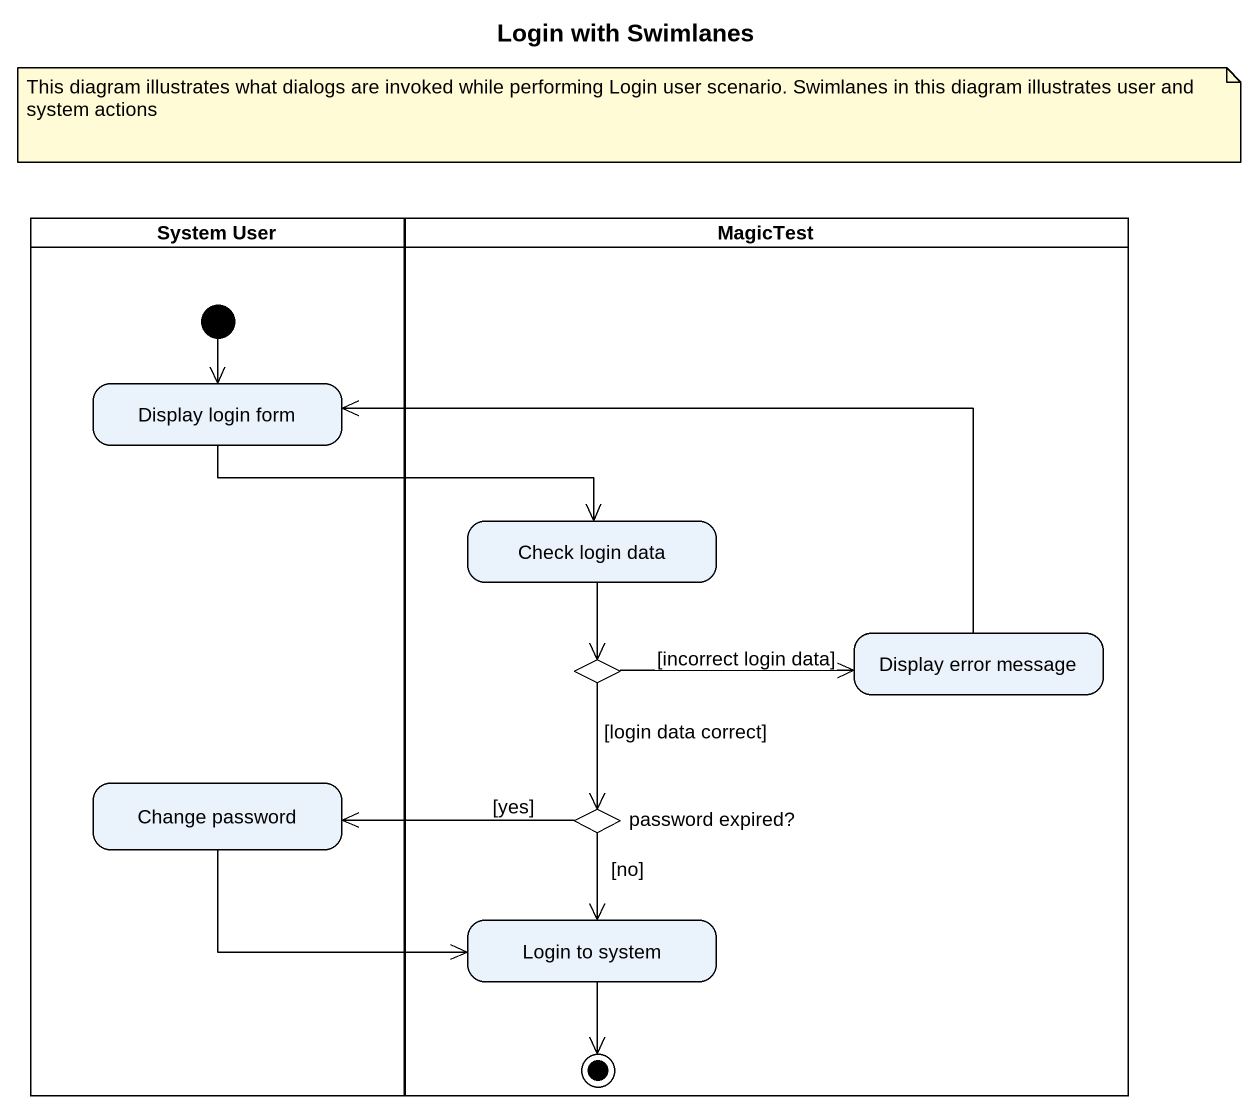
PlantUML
@startuml
title Login with Swimlanes
hide empty description
state "System User" as System_User <<partition>> {
  state "Display login form" as Display_login_form
  state "Change password" as Change_password
  [*] --> Display_login_form
}
state MagicTest <<partition>> {
  state "Check login data" as Check_login_data
  state "Display error message" as Display_error_message
  state choice1 <<choice>>
  state "password expired?" as password_expired <<choice>>
  state "Login to system" as Login_to_system
  Login_to_system --> [*]
}
Display_login_form -right-> Check_login_data
Check_login_data --> choice1
Display_error_message -left-> Display_login_form
choice1 -right-> Display_error_message : [incorrect login data]
choice1 --> password_expired : [login data correct]
Change_password -right-> Login_to_system
password_expired -left-> Change_password : [yes]
password_expired --> Login_to_system : [no]
note as N1
  This diagram illustrates what dialogs are invoked while performing Login user scenario. Swimlanes in this diagram illustrates user and system actions
end note
@enduml
